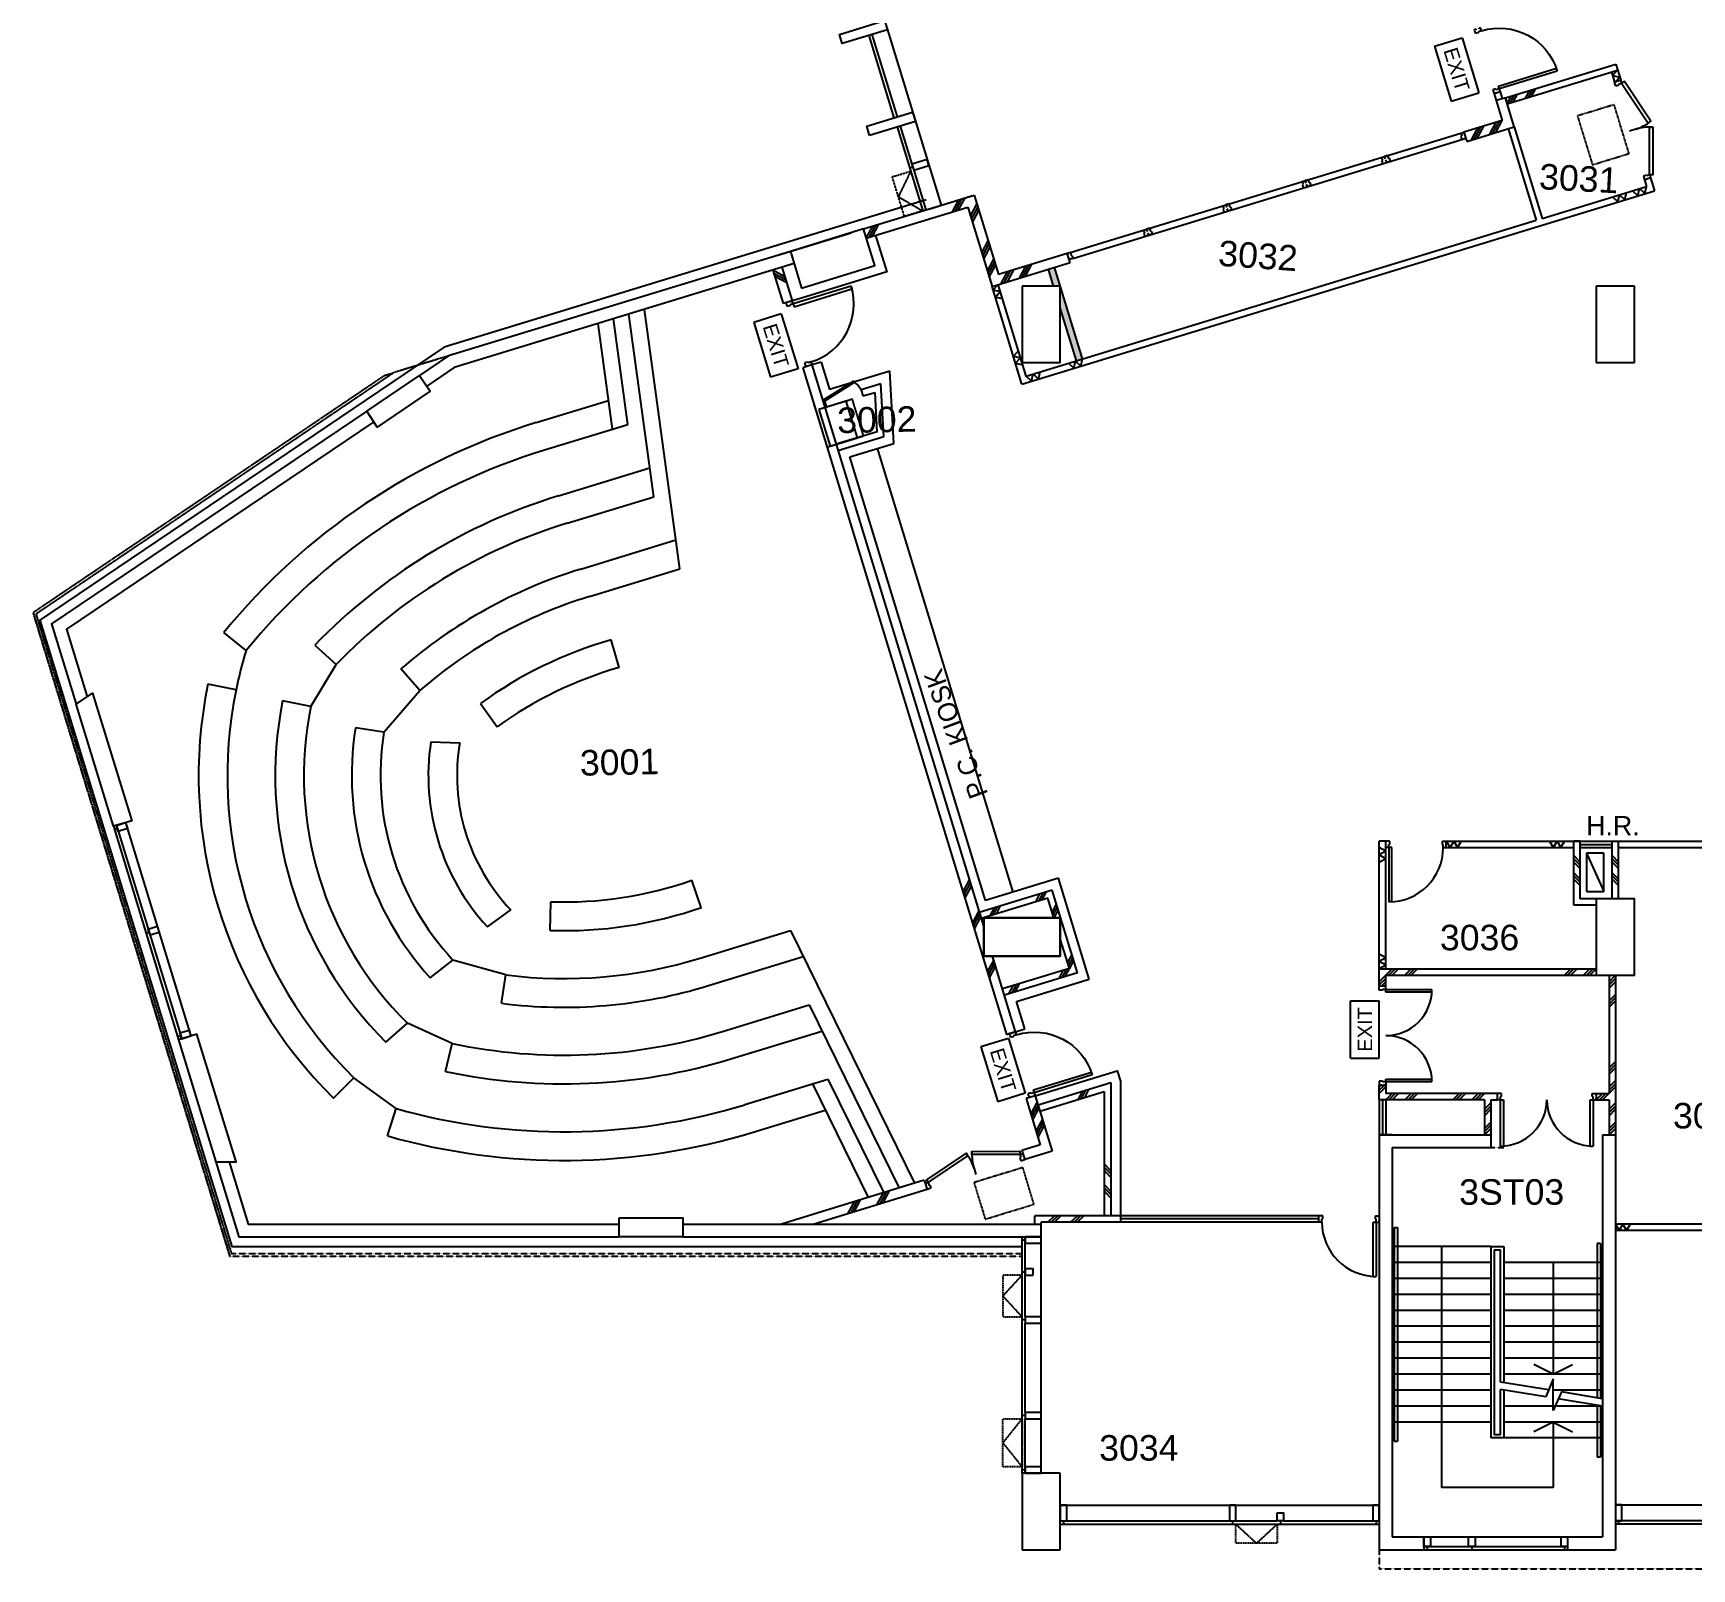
# Model space of a CAD drawing. Header units: millimetres. Extents: x 21381 to 114606, y 239 to 74283.
# Drawn here: x 43908 to 69904, y 10856 to 34918 of the extents above; entities that cross this region are included whole.
import ezdxf
from ezdxf.enums import TextEntityAlignment as Align

# ---------------------------------------------------------------- set-up
doc = ezdxf.new("R2010")
doc.units = ezdxf.units.MM
for name, pattern in [('DASHED2', [0.375, 0.25, -0.125]), ('HIDDEN', [9.525, 6.35, -3.175]), ('HIDDEN2', [4.7625, 3.175, -1.5875]), ('HIDDENX2', [0.75, 0.5, -0.25])]:
    doc.linetypes.add(name, pattern=pattern)
for name, color, linetype in [('A-220-INTERNAL WALLS_PARTITIONS (GROUPED)', 8, 'Continuous'), ('COL-105 REV H', 8, 'Continuous'), ('COL-160_Rev h', 8, 'HIDDEN'), ('DLN041_3', 8, 'Continuous'), ('DLN061__', 8, 'Continuous'), ('DLN210__', 8, 'Continuous'), ('DLN220__', 8, 'Continuous'), ('DLN240__', 8, 'Continuous'), ('DLN280__', 8, 'Continuous'), ('DLN314__', 8, 'Continuous'), ('DLN325__', 8, 'Continuous'), ('DLN580_2', 8, 'Continuous'), ('DLN580__', 8, 'Continuous'), ('DLN583__', 8, 'Continuous'), ('FIN', 8, 'Continuous'), ('FITDOOR', 8, 'Continuous'), ('FURNITURE', 8, 'Continuous')]:
    doc.layers.add(name, color=color, linetype=linetype)
doc.layers.get('COL-160_Rev h').off()
doc.styles.add('ROMANS', font='swissl.ttf')
doc.styles.add('SWIS721LT750', font='swissl.ttf')

# ---------------------------------------------------------------- blocks, each defined once
blk = doc.blocks.new('A$C72770EC8')
at = {"layer": 'DLN314__'}
blk.add_line((0, 50), (0, 0), dxfattribs=at)
blk.add_lwpolyline([(-50, 200), (50, 200), (50, 50), (-50, 50)], close=True, dxfattribs=at)
blk = doc.blocks.new('FSHR-V01')
at = {"layer": 'DLN580__'}
for p, q in [((0, 0), (600, -273)), ((0, 0), (600, 0)), ((0, -273), (0, 0)), ((600, 0), (600, -273)), ((600, -273), (0, -273))]:
    blk.add_line(p, q, dxfattribs=at)
blk = doc.blocks.new('DR1CL2')
at = {"layer": 'FITDOOR'}
for p, q in [((50, 0), (0, 0)), ((0, 0), (0, -25)), ((50, 0), (50, -50)), ((12, -25), (0, -25)), ((0, -75), (0, -100)), ((12, -75), (0, -75)), ((62.5, -100), (0, -100)), ((62.5, -50), (50, -50)), ((62.5, -50), (62.5, -100))]:
    blk.add_line(p, q, dxfattribs=at)
blk = doc.blocks.new('DR1CD')
at = {"layer": 'FITDOOR'}
for p, q in [((0, 1), (45, 1)), ((0, 1), (0, 0)), ((45, 0), (45, 1)), ((0, 0), (45, 0))]:
    blk.add_line(p, q, dxfattribs=at)
blk = doc.blocks.new('DR1CM')
at = {"layer": 'FITDOOR'}
blk.add_arc((0, 0), 1, 0, 90, dxfattribs=at)
blk = doc.blocks.new('DR1CR2')
at = {"layer": 'FITDOOR'}
for p, q in [((-50, 0), (-50, -50)), ((-50, 0), (0, 0)), ((0, 0), (0, -25)), ((-62.5, -50), (-50, -50)), ((-62.5, -50), (-62.5, -100)), ((-62.5, -100), (0, -100)), ((-12, -25), (0, -25)), ((-12, -75), (0, -75)), ((0, -75), (0, -100))]:
    blk.add_line(p, q, dxfattribs=at)
blk = doc.blocks.new('950 door')
at = {"layer": 'FITDOOR', "xscale": -950.0000000000001, "yscale": 950.0000000000001, "zscale": 950, "rotation": 197.0000000012496}
blk.add_blockref('DR1CM', (-220472, 55234), dxfattribs=at)
at = {"layer": 'FITDOOR', "xscale": -1, "rotation": 197.0000000012496}
for name, p in [('DR1CR2', (-219516, 55526)), ('DR1CL2', (-220520, 55219))]:
    blk.add_blockref(name, p, dxfattribs=at)
at = {"layer": 'FITDOOR', "xscale": -1, "yscale": 950.0000000000001, "rotation": 197.0000000012496}
blk.add_blockref('DR1CD', (-220472, 55234), dxfattribs=at)
blk = doc.blocks.new('EXIT')
at = {"layer": 'DLN580__'}
for p, q in [((-211219, 57191), (-211650, 57059)), ((-210956, 56330), (-211219, 57191)), ((-211387, 56199), (-211650, 57059)), ((-210956, 56330), (-211387, 56199))]:
    blk.add_line(p, q, dxfattribs=at)
at = {"layer": 'DLN580__', "style": 'ROMANS'}
blk.add_text('EXIT', height=225, rotation=107, dxfattribs=at).set_placement((-211303, 56695), align=Align.MIDDLE)
blk = doc.blocks.new('FSEX-V01')
at = {"layer": 'DLN580__'}
for p, q in [((0, 300), (0, 0)), ((0, 300), (600, 300)), ((600, 300), (600, 0)), ((0, 0), (600, 0))]:
    blk.add_line(p, q, dxfattribs=at)
at = {"layer": 'DLN580__', "style": 'ROMANS'}
blk.add_text('EXIT', height=150, dxfattribs=at).set_placement((300, 150), align=Align.MIDDLE)

msp = doc.modelspace()

# ---------------------------------------------------------------- hatches: boundary and pattern name
at = {"layer": 'COL-105 REV H'}
h = msp.add_hatch(color=256, dxfattribs=at)
h.dxf.hatch_style = 1
h.paths.add_polyline_path([(59917, 31249), (59821, 31220), (59902, 30956), (60006, 30956)])
h.paths.add_polyline_path([(60006, 30956), (60006, 30614), (60260, 29785), (60355, 29814)])

# ---------------------------------------------------------------- linework, layer by layer
for p, q in [((68790, 34179), (68694, 34149)), ((69258, 32649), (69162, 32619))]:
    msp.add_line(p, q)
at = {"layer": 'A-220-INTERNAL WALLS_PARTITIONS (GROUPED)'}
for points in [[(49964, 29555), (50132, 29306), (49302, 28747), (49135, 28996), (49964, 29555)], [(44580, 24403), (44840, 24579), (45452, 22578), (45165, 22491), (44580, 24403)], [(58806, 21056), (60006, 21056), (60006, 20456), (58806, 20456), (58806, 21056)], [(58806, 21056), (60006, 21056), (60006, 20456), (58806, 20456), (58806, 21056)], [(58806, 21056), (60006, 21056), (60006, 20456), (58806, 20456), (58806, 21056)], [(58806, 21056), (60006, 21056), (60006, 20456), (58806, 20456), (58806, 21056)], [(58806, 21056), (60006, 21056), (60006, 20456), (58806, 20456), (58806, 21056)], [(58806, 21056), (60006, 21056), (60006, 20456), (58806, 20456), (58806, 21056)], [(58806, 21056), (60006, 21056), (60006, 20456), (58806, 20456), (58806, 21056)], [(58806, 21056), (60006, 21056), (60006, 20456), (58806, 20456), (58806, 21056)], [(58806, 21056), (60006, 21056), (60006, 20456), (58806, 20456), (58806, 21056)], [(58806, 21056), (60006, 21056), (60006, 20456), (58806, 20456), (58806, 21056)], [(58806, 21056), (60006, 21056), (60006, 20456), (58806, 20456), (58806, 21056)], [(58806, 21056), (60006, 21056), (60006, 20456), (58806, 20456), (58806, 21056)], [(46773, 17231), (47087, 17231), (46475, 19231), (46188, 19144), (46773, 17231)], [(53091, 16358), (54091, 16358), (54091, 16058), (53091, 16058), (53091, 16358)]]:
    msp.add_lwpolyline(points, dxfattribs=at)
at = {"layer": 'DLN061__'}
for p, q in [((68662, 34254), (68741, 34339)), ((68662, 34254), (68775, 34228)), ((68696, 34144), (68775, 34228)), ((67010, 33810), (67076, 33934)), ((67058, 33824), (67124, 33949)), ((67106, 33839), (67172, 33964)), ((67297, 33897), (67363, 34022)), ((67345, 33912), (67411, 34037)), ((67393, 33927), (67459, 34051)), ((66785, 33349), (66885, 33536)), ((66833, 33363), (66932, 33551)), ((66450, 33246), (66550, 33434)), ((66498, 33261), (66598, 33448)), ((66546, 33276), (66645, 33463)), ((66737, 33334), (66837, 33521)), ((69168, 32404), (69193, 32516)), ((58318, 32119), (58417, 32307)), ((58366, 32134), (58465, 32321)), ((58413, 32149), (58513, 32336)), ((58601, 32049), (58700, 32236)), ((68743, 32274), (68659, 32353)), ((68743, 32274), (68769, 32387)), ((68853, 32308), (68769, 32387)), ((68853, 32308), (68879, 32420)), ((69057, 32370), (68973, 32449)), ((69057, 32370), (69083, 32483)), ((69168, 32404), (69083, 32483)), ((58615, 32001), (58715, 32188)), ((58630, 31953), (58729, 32141)), ((56966, 31706), (57066, 31893)), ((57014, 31721), (57114, 31908)), ((57062, 31735), (57161, 31923)), ((58776, 31475), (58876, 31662)), ((58791, 31427), (58890, 31615)), ((58805, 31380), (58905, 31567)), ((55689, 31102), (55502, 31202)), ((55689, 31102), (55502, 31202)), ((58864, 31188), (58963, 31376)), ((58878, 31140), (58978, 31328)), ((58893, 31093), (58993, 31280)), ((59128, 31008), (59228, 31195)), ((59176, 31022), (59276, 31210)), ((59367, 31081), (59467, 31268)), ((59415, 31095), (59515, 31283)), ((59463, 31110), (59562, 31297)), ((55704, 31055), (55517, 31154)), ((55704, 31055), (55517, 31154)), ((55719, 31007), (55531, 31106)), ((55719, 31007), (55531, 31106)), ((58954, 30894), (59033, 30978)), ((59080, 30993), (59180, 31180)), ((58954, 30894), (59066, 30868)), ((58988, 30784), (59066, 30868)), ((58988, 30784), (59100, 30758)), ((59271, 29858), (59349, 29942)), ((59271, 29858), (59383, 29832)), ((59304, 29748), (59383, 29832)), ((59304, 29748), (59417, 29722)), ((60219, 29668), (60134, 29747)), ((60219, 29668), (60245, 29781)), ((60329, 29702), (60245, 29781)), ((60329, 29702), (60355, 29814)), ((59556, 29465), (59471, 29544)), ((59556, 29465), (59582, 29578)), ((59666, 29499), (59582, 29578)), ((59666, 29499), (59692, 29612)), ((65106, 22099), (65006, 22156)), ((65106, 22099), (65006, 22041)), ((66056, 22256), (66114, 22156)), ((66172, 22256), (66114, 22156)), ((66172, 22256), (66229, 22156)), ((66287, 22256), (66229, 22156)), ((67675, 22256), (67733, 22156)), ((67791, 22256), (67733, 22156)), ((67791, 22256), (67848, 22156)), ((67906, 22256), (67848, 22156)), ((65106, 21983), (65006, 22041)), ((65106, 21983), (65006, 21925)), ((68056, 22031), (68156, 21931)), ((68056, 21981), (68156, 21881)), ((68056, 21931), (68156, 21831)), ((68656, 22031), (68756, 21931)), ((68656, 21981), (68756, 21881)), ((68656, 21931), (68756, 21831)), ((58579, 21651), (58480, 21463)), ((58594, 21603), (58494, 21416)), ((68056, 21764), (68156, 21664)), ((68056, 21714), (68156, 21614)), ((68056, 21664), (68156, 21564)), ((68656, 21764), (68756, 21664)), ((68656, 21714), (68756, 21614)), ((68656, 21664), (68756, 21564)), ((58608, 21555), (58509, 21368)), ((59621, 21305), (59687, 21430)), ((59668, 21320), (59735, 21445)), ((59716, 21335), (59783, 21459)), ((58727, 21166), (58628, 20979)), ((58742, 21118), (58642, 20931)), ((58757, 21070), (58657, 20883)), ((58908, 21088), (58975, 21212)), ((58956, 21102), (59023, 21227)), ((59004, 21117), (59070, 21242)), ((59943, 21277), (59877, 21152)), ((59958, 21229), (59891, 21104)), ((59972, 21181), (59906, 21056)), ((58962, 20398), (58862, 20211)), ((58977, 20351), (58877, 20163)), ((58991, 20303), (58892, 20115)), ((60186, 20482), (60119, 20357)), ((60200, 20434), (60134, 20310)), ((60215, 20387), (60149, 20262)), ((65106, 20429), (65006, 20487)), ((65106, 20429), (65006, 20372)), ((65106, 20314), (65006, 20372)), ((65106, 20314), (65006, 20256)), ((59298, 19897), (59364, 20022)), ((59987, 20108), (60053, 20232)), ((60034, 20122), (60101, 20247)), ((60082, 20137), (60149, 20262)), ((65006, 20056), (65206, 20256)), ((65006, 20006), (65106, 20106)), ((65036, 19986), (65106, 20056)), ((65156, 20156), (65256, 20256)), ((65206, 20156), (65306, 20256)), ((65406, 20156), (65506, 20256)), ((65456, 20156), (65556, 20256)), ((65506, 20156), (65606, 20256)), ((67906, 20156), (68006, 20256)), ((67956, 20156), (68056, 20256)), ((68006, 20156), (68106, 20256)), ((68206, 20156), (68306, 20256)), ((68256, 20156), (68356, 20256)), ((68306, 20156), (68406, 20256)), ((68606, 20056), (68706, 20156)), ((68606, 20006), (68706, 20106)), ((68606, 19956), (68706, 20056)), ((59202, 19868), (59269, 19993)), ((59250, 19882), (59317, 20007)), ((68606, 19756), (68706, 19856)), ((68606, 19706), (68706, 19806)), ((68606, 19656), (68706, 19756)), ((68606, 18706), (68706, 18806)), ((68606, 18656), (68706, 18756)), ((68606, 18606), (68706, 18706)), ((68606, 18406), (68706, 18506)), ((60292, 18214), (60359, 18339)), ((60340, 18229), (60406, 18354)), ((60388, 18243), (60454, 18368)), ((65006, 18356), (65086, 18436)), ((65006, 18406), (65036, 18436)), ((65006, 18306), (65106, 18406)), ((65106, 18206), (65206, 18306)), ((65156, 18206), (65256, 18306)), ((65206, 18206), (65306, 18306)), ((65406, 18206), (65506, 18306)), ((65456, 18206), (65556, 18306)), ((65506, 18206), (65606, 18306)), ((66156, 18206), (66256, 18306)), ((66206, 18206), (66306, 18306)), ((66256, 18206), (66356, 18306)), ((66456, 18206), (66556, 18306)), ((66506, 18206), (66606, 18306)), ((66556, 18206), (66656, 18306)), ((68406, 18206), (68506, 18306)), ((68456, 18206), (68556, 18306)), ((68506, 18206), (68706, 18406)), ((68606, 18356), (68706, 18456)), ((59642, 18172), (59543, 17985)), ((59657, 18125), (59557, 17937)), ((59672, 18077), (59572, 17889)), ((66656, 18056), (66756, 18156)), ((66656, 18006), (66756, 18106)), ((66656, 17956), (66756, 18056)), ((68606, 18056), (68706, 18156)), ((68606, 18006), (68706, 18106)), ((68606, 17956), (68706, 18056)), ((59725, 17903), (59625, 17716)), ((59740, 17855), (59640, 17668)), ((59754, 17807), (59655, 17620)), ((66656, 17756), (66756, 17856)), ((66656, 17706), (66756, 17806)), ((66656, 17656), (66756, 17756)), ((68606, 17756), (68706, 17856)), ((68606, 17706), (68706, 17806)), ((68606, 17656), (68706, 17756)), ((60792, 17098), (60694, 17200)), ((60789, 16998), (60692, 17100)), ((60791, 17048), (60693, 17150)), ((56774, 16450), (56873, 16637)), ((57133, 16560), (57233, 16747)), ((57181, 16575), (57281, 16762)), ((57229, 16589), (57328, 16777)), ((60789, 16674), (60692, 16777)), ((60791, 16724), (60693, 16827)), ((60792, 16774), (60694, 16877)), ((56678, 16421), (56778, 16608)), ((56726, 16436), (56826, 16623)), ((59815, 16291), (59917, 16389)), ((59865, 16290), (59967, 16387)), ((59915, 16289), (60017, 16386)), ((60173, 16291), (60275, 16389)), ((60223, 16290), (60325, 16387)), ((60272, 16289), (60375, 16386)), ((68706, 16256), (68764, 16156)), ((68822, 16256), (68764, 16156)), ((68822, 16256), (68879, 16156)), ((68937, 16256), (68879, 16156))]:
    msp.add_line(p, q, dxfattribs=at)
at = {"layer": 'DLN210__'}
for p, q in [((54665, 43577), (58137, 32221)), ((57404, 33592), (57009, 34883)), ((57452, 33606), (57057, 34897)), ((57448, 33448), (57850, 32133)), ((57496, 33463), (57678, 32865)), ((57708, 32769), (57898, 32148)), ((55775, 31499), (50417, 29861)), ((55833, 31307), (50504, 29678)), ((50417, 29861), (49964, 29555)), ((50504, 29678), (50076, 29389)), ((60274, 20195), (59878, 21489)), ((59691, 17500), (59405, 17412)), ((59405, 17412), (59448, 17268)), ((59879, 17400), (59448, 17268)), ((57875, 16944), (55635, 16258)), ((57875, 16944), (57918, 16800)), ((57918, 16800), (56147, 16258)), ((60950, 16389), (59606, 16389)), ((59606, 16256), (59606, 16389)), ((60950, 16389), (60950, 16289)), ((47280, 16258), (53091, 16258)), ((54091, 16258), (59706, 16258)), ((60950, 16289), (59706, 16289)), ((59706, 16256), (59706, 16289)), ((59706, 16058), (59706, 16258)), ((47132, 16058), (53091, 16058)), ((54091, 16058), (59706, 16058)), ((59406, 12356), (59406, 16058)), ((59456, 14806), (59456, 16058)), ((59706, 12356), (59706, 16058)), ((59456, 13306), (59456, 14706)), ((59456, 12356), (59456, 13206)), ((60006, 11856), (65006, 11856)), ((77406, 11856), (68706, 11856)), ((60006, 11606), (62656, 11606)), ((60006, 11556), (65006, 11556)), ((62756, 11606), (63406, 11606)), ((63506, 11606), (65006, 11606)), ((70906, 11607), (68706, 11607)), ((77406, 11556), (68706, 11556)), ((65706, 11356), (67956, 11356)), ((65706, 11206), (67956, 11206)), ((65706, 11156), (67956, 11156))]:
    msp.add_line(p, q, dxfattribs=at)
at = {"layer": 'DLN210__', "linetype": 'HIDDENX2'}
for p, q in [((43908, 25842), (46993, 15750)), ((43952, 25815), (47015, 15797)), ((65006, 11156), (65006, 10856)), ((65006, 10856), (91906, 10856))]:
    msp.add_line(p, q, dxfattribs=at)
at = {"layer": 'DLN210__'}
for points in [[(55775, 31499), (50417, 29861), (49964, 29555)], [(55833, 31307), (50504, 29678), (50076, 29389)], [(49135, 28996), (44195, 25664), (44580, 24403)], [(49247, 28830), (44429, 25581), (44754, 24520)], [(46773, 17231), (47131, 16058), (53091, 16058)], [(46982, 17231), (47279, 16258), (53091, 16258)], [(54091, 16058), (59706, 16058)]]:
    msp.add_lwpolyline(points, dxfattribs=at)
at = {"layer": 'DLN210__', "linetype": 'HIDDENX2'}
for points in [[(50417, 29861), (49563, 29600), (43952, 25815), (47015, 15797), (59406, 15797)], [(59406, 15750), (46993, 15750), (43908, 25842), (49410, 29553), (49563, 29600)]]:
    msp.add_lwpolyline(points, dxfattribs=at)
at = {"layer": 'DLN220__'}
for p, q in [((66981, 33905), (68712, 34434)), ((67010, 33810), (68741, 34339)), ((68712, 34434), (68790, 34179)), ((68645, 34310), (68694, 34149)), ((66900, 33999), (66804, 33969)), ((66804, 33969), (66837, 33863)), ((66900, 33999), (66932, 33892)), ((66981, 33905), (67010, 33810)), ((66331, 33367), (66375, 33223)), ((67024, 33422), (67463, 31987)), ((67120, 33451), (67558, 32016)), ((67558, 32016), (69193, 32516)), ((69162, 32619), (69193, 32516)), ((69258, 32649), (69318, 32450)), ((56922, 31850), (58656, 32380)), ((57946, 32162), (58615, 32367)), ((58656, 32380), (59036, 31137)), ((59405, 29419), (69318, 32450)), ((56966, 31706), (58557, 32192)), ((58557, 32192), (58937, 30949)), ((59471, 29544), (67463, 31987)), ((55501, 31206), (55662, 30680)), ((55644, 31250), (55805, 30724)), ((58937, 30949), (60159, 31323)), ((59405, 29419), (58937, 30949)), ((59471, 29544), (59033, 30978)), ((55805, 30724), (55662, 30680)), ((56112, 29720), (55969, 29676)), ((55969, 29676), (59163, 19228)), ((56112, 29720), (58806, 20908)), ((57195, 29423), (56884, 29328)), ((57239, 28600), (57195, 29423)), ((56310, 29153), (56288, 29146)), ((56310, 29153), (56340, 29057)), ((56884, 29328), (56913, 29233)), ((56913, 29233), (57102, 29290)), ((57135, 28673), (57102, 29290)), ((56144, 29102), (56173, 29006)), ((56317, 29050), (56340, 29057)), ((57135, 28673), (56492, 28476)), ((56521, 28381), (57238, 28600)), ((56349, 28433), (56492, 28476)), ((65106, 22256), (65006, 22256)), ((65006, 20256), (65006, 22256)), ((65106, 20256), (65106, 22256)), ((65106, 22106), (65106, 22256)), ((66056, 22156), (66056, 22256)), ((66056, 22156), (66056, 22256)), ((66056, 22156), (66056, 22256)), ((66056, 22156), (66056, 22256)), ((66056, 22256), (68306, 22256)), ((66056, 22156), (68056, 22156)), ((68056, 21256), (68056, 22256)), ((68156, 22256), (68056, 22256)), ((68156, 22256), (68656, 22256)), ((68156, 21356), (68156, 22256)), ((68156, 22206), (68656, 22206)), ((68156, 22156), (68656, 22156)), ((68656, 21356), (68656, 22256)), ((68656, 22256), (68756, 22256)), ((68756, 21356), (68756, 22256)), ((68756, 22256), (71706, 22256)), ((68756, 22156), (71606, 22156)), ((59878, 21489), (58735, 21139)), ((59812, 21364), (58765, 21044)), ((59906, 21056), (59812, 21364)), ((68406, 21356), (68156, 21356)), ((68406, 21256), (68056, 21256)), ((60149, 20262), (60006, 20728)), ((59306, 19272), (58944, 20456)), ((60149, 20262), (59101, 19942)), ((60274, 20195), (59131, 19846)), ((65006, 19986), (65006, 20256)), ((65006, 20256), (68406, 20256)), ((65106, 20156), (68406, 20156)), ((65106, 19986), (65106, 20156)), ((68606, 20156), (68606, 18306)), ((68706, 20156), (68706, 17656)), ((65106, 19986), (65006, 19986)), ((59163, 19228), (59306, 19272)), ((59306, 19272), (59163, 19228)), ((59657, 18125), (60800, 18474)), ((60800, 18474), (60800, 16389)), ((59613, 18268), (59470, 18224)), ((59470, 18224), (59691, 17500)), ((59613, 18268), (59879, 17400)), ((59686, 18029), (60694, 18337)), ((60694, 18337), (60694, 16393)), ((65006, 18436), (65106, 18436)), ((65006, 18206), (65006, 18436)), ((65006, 18206), (65006, 17656)), ((66656, 18206), (65006, 18206)), ((65056, 18206), (65056, 17656)), ((65106, 18436), (65106, 18306)), ((66656, 18306), (65106, 18306)), ((65106, 18206), (65106, 17656)), ((66856, 18306), (66656, 18306)), ((66656, 18206), (66656, 17656)), ((66756, 18206), (66756, 17656)), ((66756, 18206), (66856, 18206)), ((66856, 18206), (66856, 18306)), ((68406, 18306), (68606, 18306)), ((68406, 18306), (68406, 18206)), ((68406, 18206), (68606, 18206)), ((68606, 18206), (68606, 17656)), ((64056, 16389), (60950, 16389)), ((64056, 16289), (64056, 16389)), ((64056, 16339), (60950, 16339)), ((64056, 16289), (60950, 16289)), ((71706, 16256), (68706, 16256)), ((71706, 16156), (68706, 16156))]:
    msp.add_line(p, q, dxfattribs=at)
for points in [[(66375, 33223), (67120, 33451), (66981, 33905), (66837, 33861), (66932, 33551), (66331, 33367)], [(60163, 31481), (66284, 33352)], [(60205, 31389), (66301, 33253)], [(60159, 31323), (60116, 31466), (59036, 31137)], [(59902, 30956), (59821, 31220)], [(60355, 29814), (59917, 31249)], [(60260, 29785), (60006, 30614)]]:
    msp.add_lwpolyline(points, dxfattribs=at)
at = {"layer": 'DLN240__'}
for p, q in [((51793, 28817), (52926, 29163)), ((51924, 28387), (53230, 28786)), ((52144, 27669), (53575, 28107)), ((52275, 27239), (53637, 27655)), ((52494, 26522), (53982, 26977)), ((52626, 26091), (54044, 26525)), ((48323, 25331), (48656, 25026)), ((53092, 24978), (52969, 25411)), ((50921, 24417), (51179, 24049)), ((50141, 23816), (50594, 23799)), ((51029, 20913), (51395, 21181)), ((52011, 20859), (52019, 21309)), ((54361, 20424), (55775, 20857)), ((50130, 20117), (50487, 20394)), ((54492, 19994), (55977, 20448)), ((54712, 19277), (56070, 19692)), ((49437, 19107), (49776, 19404)), ((50474, 19088), (49776, 19404)), ((54843, 18846), (56271, 19283)), ((55063, 18129), (56364, 18527)), ((55194, 17699), (56323, 18044)), ((65241, 16206), (65241, 12856)), ((65241, 16206), (65291, 16206)), ((65291, 16206), (65291, 12856)), ((66756, 15906), (65206, 15906)), ((65981, 15906), (65981, 12131)), ((66756, 15906), (66756, 12906)), ((66756, 15906), (66956, 15906)), ((66956, 15906), (66956, 13772)), ((68421, 15956), (68421, 13536)), ((68471, 15956), (68421, 15956)), ((68471, 15956), (68471, 13528)), ((66756, 15656), (65206, 15656)), ((66806, 15856), (66806, 12956)), ((66806, 15856), (66906, 15856)), ((66906, 13780), (66906, 15856)), ((68506, 15656), (66956, 15656)), ((67731, 15656), (67731, 13906)), ((66756, 15406), (65206, 15406)), ((68506, 15406), (66956, 15406)), ((66756, 15156), (65206, 15156)), ((68506, 15156), (66956, 15156)), ((66756, 14906), (65206, 14906)), ((68506, 14906), (66956, 14906)), ((66756, 14656), (65206, 14656)), ((68506, 14656), (66956, 14656)), ((66756, 14406), (65206, 14406)), ((68506, 14406), (66956, 14406)), ((66756, 14156), (65206, 14156)), ((68506, 14156), (66956, 14156)), ((67731, 13906), (67426, 14059)), ((67731, 13906), (68036, 14059)), ((66756, 13906), (65206, 13906)), ((67659, 13659), (66906, 13780)), ((68506, 13906), (66956, 13906)), ((67731, 13834), (67614, 13550)), ((67731, 13337), (67731, 13834)), ((66756, 13656), (65206, 13656)), ((66906, 12956), (66906, 13664)), ((67614, 13550), (66906, 13664)), ((66956, 13656), (66956, 12906)), ((68506, 13656), (67731, 13656)), ((67859, 13627), (67731, 13337)), ((68506, 13406), (67811, 13518)), ((68506, 13522), (67859, 13627)), ((66756, 13406), (65206, 13406)), ((68506, 13406), (66956, 13406)), ((68421, 13420), (68421, 12606)), ((68471, 13412), (68471, 12606)), ((66756, 13156), (65206, 13156)), ((68506, 13156), (66956, 13156)), ((67731, 13156), (67426, 13004)), ((67731, 13156), (67731, 12131)), ((67731, 13156), (68036, 13004)), ((65241, 12856), (65291, 12856)), ((66956, 12906), (66756, 12906)), ((66906, 12956), (66806, 12956)), ((68506, 12906), (66956, 12906)), ((68471, 12606), (68421, 12606)), ((67731, 12131), (65981, 12131))]:
    msp.add_line(p, q, dxfattribs=at)
at = {"layer": 'DLN240__', "linetype": 'HIDDENX2'}
for p, q in [((66756, 17456), (66956, 17456)), ((66756, 11356), (66956, 11356))]:
    msp.add_line(p, q, dxfattribs=at)
at = {"layer": 'DLN240__', "linetype": 'HIDDENX2', "ltscale": 0.1}
for points in [[(68346, 32856), (68920, 33032), (68686, 33797), (68112, 33621)], [(59594, 16569), (59419, 17143), (58654, 16909), (58829, 16335)]]:
    msp.add_lwpolyline(points, close=True, dxfattribs=at)
at = {"layer": 'DLN240__'}
for points in [[(53230, 28786), (53004, 30442)], [(53637, 27655), (53246, 30516)], [(54044, 26525), (53488, 30590)], [(52988, 28712), (52761, 30368)], [(47245, 25243), (46896, 25528)], [(48259, 24367), (48656, 25026)], [(49967, 24617), (49672, 24956)], [(47087, 24628), (46647, 24718)], [(48259, 24367), (47818, 24456)], [(49405, 23963), (49967, 24617)], [(49405, 23963), (48961, 24035)], [(54380, 21220), (54232, 21645)], [(55775, 20857), (57723, 16897)], [(51317, 20163), (50487, 20394)], [(51249, 19717), (51317, 20163)], [(56070, 19692), (57481, 16823)], [(50369, 18649), (50474, 19088)], [(48617, 18230), (48933, 18551)], [(49597, 18068), (48933, 18551)], [(56364, 18527), (57239, 16749)], [(56122, 18453), (56997, 16675)], [(49464, 17638), (49597, 18068)]]:
    msp.add_lwpolyline(points, dxfattribs=at)
for centre, radius, start, end in [((54760, 19110), 10150, 107, 140.7842), ((54760, 19110), 9700, 107, 140.7842), ((54760, 19110), 8950, 107, 135.9791), ((54760, 19110), 8500, 107, 135.8987), ((54760, 19110), 7750, 107, 131.0374), ((54760, 19110), 7300, 107, 131.0374), ((53601, 23287), 6650, 162.8916, 168.3672), ((54760, 19110), 6550, 105.8667, 125.8824), ((54760, 19110), 6100, 105.8667, 125.9469), ((53601, 23287), 7100, 168.3672, 225.414), ((53601, 23287), 6650, 168.3672, 225.414), ((53601, 23287), 5900, 168.5701, 225.1084), ((53601, 23287), 5450, 168.5701, 225.4299), ((53601, 23287), 4700, 170.8397, 222.4091), ((53601, 23287), 4250, 170.8397, 222.9001), ((53601, 23287), 3500, 171.2981, 222.7019), ((53601, 23287), 3050, 170.3246, 223.6754), ((52227, 27405), 6100, 268.0531, 289.1966), ((52227, 27405), 6550, 268.1176, 289.1966), ((52227, 27405), 7300, 262.8449, 287), ((52227, 27405), 7750, 262.7569, 287), ((52227, 27405), 8500, 258.1013, 287), ((52227, 27405), 8950, 258.0209, 287), ((52227, 27405), 9700, 254.2733, 287), ((52227, 27405), 10150, 254.2081, 287)]:
    msp.add_arc(centre, radius, start, end, dxfattribs=at)
at = {"layer": 'DLN280__'}
for p, q in [((55581, 31440), (56729, 31790)), ((59406, 30956), (59406, 29756)), ((60006, 30956), (59406, 30956)), ((60006, 29756), (60006, 30956)), ((68406, 30956), (68406, 29756)), ((69006, 30956), (68406, 30956)), ((69006, 29756), (69006, 30956)), ((59406, 29756), (60006, 29756)), ((68406, 29756), (69006, 29756)), ((68406, 21356), (68406, 20156)), ((69006, 20156), (69006, 21356)), ((58806, 21056), (58806, 20456)), ((60006, 20456), (60006, 21056)), ((68406, 20156), (69006, 20156)), ((65006, 18056), (65006, 11156)), ((65006, 17656), (66756, 17656)), ((65206, 17656), (65006, 17656)), ((65206, 17456), (65206, 11356)), ((65206, 17456), (66756, 17456)), ((66756, 17656), (66756, 17456)), ((68506, 17656), (68506, 11356)), ((68506, 17656), (68706, 17656)), ((68706, 17656), (68706, 11156)), ((59406, 12356), (59406, 11156)), ((60006, 12356), (59406, 12356)), ((60006, 11156), (60006, 12356)), ((65206, 11356), (68506, 11356)), ((65706, 11356), (65706, 11156)), ((66756, 11356), (66956, 11356)), ((67956, 11356), (67956, 11156)), ((59406, 11156), (60006, 11156)), ((65006, 11156), (68706, 11156))]:
    msp.add_line(p, q, dxfattribs=at)
for points in [[(55950, 30925), (57098, 31276), (56922, 31850), (55775, 31499)], [(55950, 30925), (57098, 31276), (56922, 31850), (55775, 31499)], [(59406, 30956), (59406, 29756), (60006, 29756), (60006, 30956)], [(68406, 21356), (68406, 20156), (69006, 20156), (69006, 21356)], [(58806, 20456), (60006, 20456), (60006, 21056), (58806, 21056)], [(58806, 20456), (60006, 20456), (60006, 21056), (58806, 21056)], [(58806, 20456), (60006, 20456), (60006, 21056), (58806, 21056)]]:
    msp.add_lwpolyline(points, close=True, dxfattribs=at)
at = {"layer": 'DLN314__'}
for p, q in [((57693, 32817), (57645, 32803)), ((59456, 16008), (59406, 16008)), ((59456, 15506), (59406, 15506)), ((59456, 14756), (59406, 14756)), ((59456, 13256), (59406, 13256)), ((59456, 12406), (59406, 12406)), ((60056, 11606), (60056, 11556)), ((62706, 11606), (62706, 11556)), ((63456, 11606), (63456, 11556)), ((64956, 11606), (64956, 11556)), ((68756, 11606), (68756, 11556))]:
    msp.add_line(p, q, dxfattribs=at)
for points in [[(57296, 34970), (57296, 34970), (56589, 34754), (56546, 34898), (57252, 35114), (57296, 34970)], [(57017, 33316), (56974, 33460), (57691, 33679), (57735, 33536)], [(57708, 32769), (57947, 32842), (57918, 32938), (57678, 32865)], [(59706, 15958), (59706, 16058), (59456, 16058), (59456, 15958)], [(59581, 15456), (59581, 15556), (59456, 15556), (59456, 15456)], [(59706, 14706), (59706, 14806), (59456, 14806), (59456, 14706)], [(59706, 13206), (59706, 13306), (59456, 13306), (59456, 13206)], [(59706, 12356), (59706, 12456), (59456, 12456), (59456, 12356)], [(60106, 11856), (60006, 11856), (60006, 11606), (60106, 11606)], [(62756, 11856), (62656, 11856), (62656, 11606), (62756, 11606)], [(63406, 11731), (63506, 11731), (63506, 11606), (63406, 11606)], [(65006, 11856), (64906, 11856), (64906, 11606), (65006, 11606)], [(68806, 11857), (68706, 11857), (68706, 11607), (68806, 11607)]]:
    msp.add_lwpolyline(points, close=True, dxfattribs=at)
at = {"layer": 'DLN314__', "linetype": 'HIDDEN2', "ltscale": 0.05}
for points in [[(57660, 32755), (57850, 32133), (57563, 32045), (57373, 32667)], [(59406, 14806), (59406, 15456), (59106, 15456), (59106, 14806)], [(59406, 13206), (59406, 12456), (59106, 12456), (59106, 13206)], [(62756, 11556), (63406, 11556), (63406, 11256), (62756, 11256)]]:
    msp.add_lwpolyline(points, close=True, dxfattribs=at)
for points in [[(57660, 32755), (57468, 32356), (57850, 32133)], [(59406, 14806), (59106, 15131), (59406, 15456)], [(59406, 13206), (59106, 12831), (59406, 12456)], [(62756, 11556), (63081, 11256), (63406, 11556)]]:
    msp.add_lwpolyline(points, dxfattribs=at)
at = {"layer": 'DLN325__'}
for p, q in [((69024, 33414), (68928, 33384)), ((58654, 17130), (58683, 17034))]:
    msp.add_line(p, q, dxfattribs=at)
for points in [[(69222, 33509), (69263, 33537), (68846, 34160), (68804, 34132)], [(69241, 33445), (69291, 33445), (69293, 32696), (69243, 32696)], [(56297, 29174), (56763, 29466), (56777, 29445), (56310, 29153)], [(56221, 29021), (56397, 28447), (56827, 28579), (56652, 29153)], [(58559, 17328), (58531, 17369), (57908, 16952), (57936, 16910)], [(58622, 17347), (58622, 17397), (59372, 17400), (59372, 17350)]]:
    msp.add_lwpolyline(points, close=True, dxfattribs=at)
at = {"layer": 'DLN325__', "linetype": 'DASHED2'}
msp.add_lwpolyline([(56317, 29050), (56492, 28476), (56923, 28608), (56747, 29182)], close=True, dxfattribs=at)
at = {"layer": 'DLN325__'}
for centre, radius, start, end in [((68770, 34202), 828, 287.8494, 306.5621), ((69254, 32618), 828, 87.4379, 106.1506), ((56466, 29083), 485, 30.4038, 52.1799), ((57866, 16876), 828, 17.8494, 36.5621), ((59449, 17360), 828, 177.4379, 196.1506)]:
    msp.add_arc(centre, radius, start, end, dxfattribs=at)
at = {"layer": 'DLN580__'}
for p, q in [((64556, 18858), (64556, 19758)), ((64556, 19758), (65006, 19758)), ((65006, 18858), (65006, 19758)), ((64556, 18858), (65006, 18858))]:
    msp.add_line(p, q, dxfattribs=at)
at = {"layer": 'DLN583__'}
for p, q in [((45165, 22491), (46188, 19144)), ((45213, 22505), (46236, 19158)), ((45356, 22549), (46379, 19202))]:
    msp.add_line(p, q, dxfattribs=at)
at = {"layer": 'FIN'}
for p, q in [((55949, 30768), (55805, 30724)), ((56256, 29764), (56112, 29720)), ((56256, 29764), (56387, 29333)), ((57335, 29623), (56387, 29333)), ((57395, 28491), (57335, 29623)), ((56709, 28281), (57395, 28491)), ((58835, 21327), (56709, 28281)), ((59978, 21676), (58835, 21327)), ((60461, 20096), (59978, 21676)), ((59318, 19746), (60461, 20096)), ((59450, 19316), (59318, 19746)), ((59306, 19272), (59450, 19316))]:
    msp.add_line(p, q, dxfattribs=at)
for points in [[(57902, 32306), (50352, 29998), (44010, 25720), (47022, 15908), (59406, 15908)], [(57110, 31750), (57285, 31176), (55949, 30768), (55949, 30768)], [(59613, 18268), (60899, 18661), (60950, 18496), (60950, 16389)]]:
    msp.add_lwpolyline(points, dxfattribs=at)
at = {"layer": 'FITDOOR'}
for p, q in [((65169, 22256), (65106, 22256)), ((65106, 22231), (65106, 22256)), ((65118, 22231), (65106, 22231)), ((65106, 22156), (65106, 22181)), ((65118, 22181), (65106, 22181)), ((65156, 22156), (65106, 22156)), ((65169, 22206), (65156, 22206)), ((65156, 22156), (65156, 22206)), ((65156, 22156), (65156, 21306)), ((65201, 22156), (65156, 22156)), ((65169, 22206), (65169, 22256)), ((65201, 21306), (65201, 22156)), ((65994, 22206), (65994, 22256)), ((65994, 22256), (66056, 22256)), ((65994, 22206), (66006, 22206)), ((66006, 22156), (66006, 22206)), ((66006, 22156), (66056, 22156)), ((66044, 22231), (66056, 22231)), ((66044, 22181), (66056, 22181)), ((66056, 22231), (66056, 22256)), ((66056, 22156), (66056, 22181)), ((65201, 21306), (65156, 21306)), ((65031, 19986), (65006, 19986)), ((65006, 19924), (65006, 19986)), ((65056, 19924), (65006, 19924)), ((65031, 19974), (65031, 19986)), ((65056, 19924), (65056, 19936)), ((65106, 19936), (65056, 19936)), ((65081, 19974), (65081, 19986)), ((65106, 19986), (65081, 19986)), ((65106, 19936), (65106, 19986)), ((65106, 19936), (65831, 19936)), ((65106, 19891), (65106, 19936)), ((65831, 19891), (65106, 19891)), ((65831, 19891), (65831, 19936)), ((65056, 18499), (65006, 18499)), ((65006, 18499), (65006, 18436)), ((65056, 18499), (65056, 18486)), ((65106, 18486), (65056, 18486)), ((65106, 18531), (65831, 18531)), ((65106, 18486), (65106, 18531)), ((65106, 18486), (65106, 18436)), ((65831, 18486), (65106, 18486)), ((65831, 18486), (65831, 18531)), ((65031, 18436), (65006, 18436)), ((65031, 18448), (65031, 18436)), ((65081, 18448), (65081, 18436)), ((65106, 18436), (65081, 18436)), ((66856, 18281), (66856, 18306)), ((66919, 18306), (66856, 18306)), ((66868, 18281), (66856, 18281)), ((66868, 18231), (66856, 18231)), ((66856, 18206), (66856, 18231)), ((66906, 18206), (66856, 18206)), ((66919, 18256), (66906, 18256)), ((66906, 18206), (66906, 18256)), ((66906, 18206), (66951, 18206)), ((66906, 17481), (66906, 18206)), ((66919, 18256), (66919, 18306)), ((66951, 18206), (66951, 17481)), ((68311, 18206), (68356, 18206)), ((68311, 17481), (68311, 18206)), ((68344, 18256), (68344, 18306)), ((68344, 18306), (68406, 18306)), ((68344, 18256), (68356, 18256)), ((68356, 18206), (68356, 18256)), ((68356, 18206), (68406, 18206)), ((68356, 18206), (68356, 17481)), ((68394, 18281), (68406, 18281)), ((68394, 18231), (68406, 18231)), ((68406, 18281), (68406, 18306)), ((68406, 18206), (68406, 18231)), ((66906, 17481), (66951, 17481)), ((68311, 17481), (68356, 17481)), ((64056, 16364), (64056, 16389)), ((64119, 16389), (64056, 16389)), ((64119, 16339), (64119, 16389)), ((64944, 16339), (64944, 16389)), ((64944, 16389), (65006, 16389)), ((65006, 16364), (65006, 16389)), ((64068, 16364), (64056, 16364)), ((64068, 16314), (64056, 16314)), ((64056, 16289), (64056, 16314)), ((64106, 16289), (64056, 16289)), ((64119, 16339), (64106, 16339)), ((64106, 16289), (64106, 16339)), ((64911, 16289), (64956, 16289)), ((64911, 15439), (64911, 16289)), ((64944, 16339), (64956, 16339)), ((64956, 16289), (64956, 16339)), ((64956, 16289), (64956, 15439)), ((64956, 16289), (65006, 16289)), ((64994, 16364), (65006, 16364)), ((64994, 16314), (65006, 16314)), ((65006, 16289), (65006, 16314)), ((64911, 15439), (64956, 15439))]:
    msp.add_line(p, q, dxfattribs=at)
for centre, radius, start, end in [((65156, 22156), 850, 270, 0), ((65106, 19936), 725, 270, 0), ((65106, 18486), 725, 0, 90), ((66906, 18206), 725, 270, 0), ((68356, 18206), 725, 180, 270), ((64956, 16289), 850, 180, 270)]:
    msp.add_arc(centre, radius, start, end, dxfattribs=at)
at = {"layer": 'FURNITURE'}
msp.add_line((59265, 21458), (57139, 28413), dxfattribs=at)

# ---------------------------------------------------------------- block references
at = {"layer": 'COL-160_Rev h', "extrusion": (2.61522e-66, 4.91851e-66, -1), "zscale": -1, "rotation": 342.9999948658706}
for p in [(-65088, 32987), (-63845, 32607), (-62602, 32227), (-61359, 31846)]:
    msp.add_blockref('DR1CL2', p, dxfattribs=at)
at = {"layer": 'COL-160_Rev h', "rotation": 16.99999535952201}
for p in [(65088, 32987), (63845, 32607), (62602, 32227), (61359, 31846)]:
    msp.add_blockref('DR1CL2', p, dxfattribs=at)
at = {"layer": 'DLN220__', "rotation": 179.9999999999945}
msp.add_blockref('EXIT', (-145085, 91044), dxfattribs=at)
at = {"layer": 'DLN314__'}
for name, p, rotation in [('950 door', (122119, 254519), 89.99999999897106), ('A$C72770EC8', (45179, 22443), 286.9999999991723), ('A$C72770EC8', (45677, 20817), 286.9999999991723), ('950 door', (114857, 238782), 89.99366437815901), ('A$C72770EC8', (46174, 19191), 286.9999999991723)]:
    msp.add_blockref(name, p, dxfattribs=dict(at, rotation=rotation))
at = {"layer": 'DLN314__', "xscale": -1, "rotation": 124.0063356201925}
msp.add_blockref('950 door', (224914, -121199), dxfattribs=at)
at = {"layer": 'DLN314__'}
for p in [(65756, 11156), (66456, 11156), (67906, 11156)]:
    msp.add_blockref('A$C72770EC8', p, dxfattribs=at)
at = {"layer": 'DLN325__', "extrusion": (2.48949e-66, 4.68204e-66, -1), "xscale": -1, "zscale": -1, "rotation": 73.0000048875218}
msp.add_blockref('DR1CL2', (-68790, 34179), dxfattribs=at)
at = {"layer": 'DLN325__', "extrusion": (2.61522e-66, 4.91851e-66, -1), "zscale": -1, "rotation": 342.9999948658706}
msp.add_blockref('DR1CL2', (-66331, 33367), dxfattribs=at)
at = {"layer": 'DLN325__', "extrusion": (4.68204e-66, -2.48949e-66, -1), "zscale": -1, "rotation": 72.99999511248055}
msp.add_blockref('DR1CL2', (-69258, 32649), dxfattribs=at)
at = {"layer": 'DLN325__', "rotation": 16.99999535952201}
msp.add_blockref('DR1CL2', (60116, 31466), dxfattribs=at)
at = {"layer": 'DLN325__', "extrusion": (2.48949e-66, 4.68204e-66, -1), "zscale": -1, "rotation": 342.9999951124806}
msp.add_blockref('DR1CL2', (-59419, 17364), dxfattribs=at)
at = {"layer": 'DLN325__', "extrusion": (-4.68204e-66, 2.48949e-66, -1), "xscale": -1, "zscale": -1, "rotation": 343.0000048875218}
msp.add_blockref('DR1CL2', (-57889, 16896), dxfattribs=at)
at = {"layer": 'DLN580_2', "xscale": -1, "rotation": 90}
msp.add_blockref('FSHR-V01', (68253, 22069), dxfattribs=at)
at = {"layer": 'DLN580__', "xscale": 1.500000000002141, "yscale": 1.500000000002141, "zscale": 1.500000000002141, "rotation": 286.999999999996}
msp.add_blockref('FSEX-V01', (55202, 30387), dxfattribs=at)
at = {"layer": 'DLN583__', "xscale": 1.500000000009301, "yscale": 1.500000000009301, "zscale": 1.500000000009301, "rotation": 286.9999999990555}
msp.add_blockref('FSEX-V01', (58762, 19036), dxfattribs=at)

# ---------------------------------------------------------------- texts
at = {"layer": 'DLN041_3', "style": 'SWIS721LT750'}
for s, rotation, p in [('3031', 356.9114, (67502, 32475)), ('3032', 356.0554, (62471, 31274)), ('3002', 1.1843, (56513, 28650)), ('3001', 1.1843, (52481, 23283)), ('3036', 0.0512, (65956, 20547)), ('3037', 0.0512, (69609, 17756)), ('3ST03', 0.0512, (66258, 16560)), ('3034', 0.0512, (60616, 12551))]:
    msp.add_text(s, height=400, rotation=rotation, dxfattribs=at).set_placement(p)
at = {"layer": 'DLN580_2', "style": 'SWIS721LT750'}
msp.add_text('H.R.', height=300, dxfattribs=at).set_placement((68248, 22351))
at = {"layer": 'DLN580__', "style": 'ROMANS'}
msp.add_text('EXIT', height=225, rotation=90, dxfattribs=at).set_placement((64781, 19308), align=Align.MIDDLE)
at = {"layer": 'FURNITURE', "insert": (58882, 22998), "char_height": 300, "width": 3567.17, "attachment_point": 7, "rotation": 110.3674, "style": 'SWIS721LT750'}
msp.add_mtext('{\\fUnivers|b0|i0|c0|p34;P.C. KIOSK}', dxfattribs=at)

doc.saveas('drawing.dxf')
